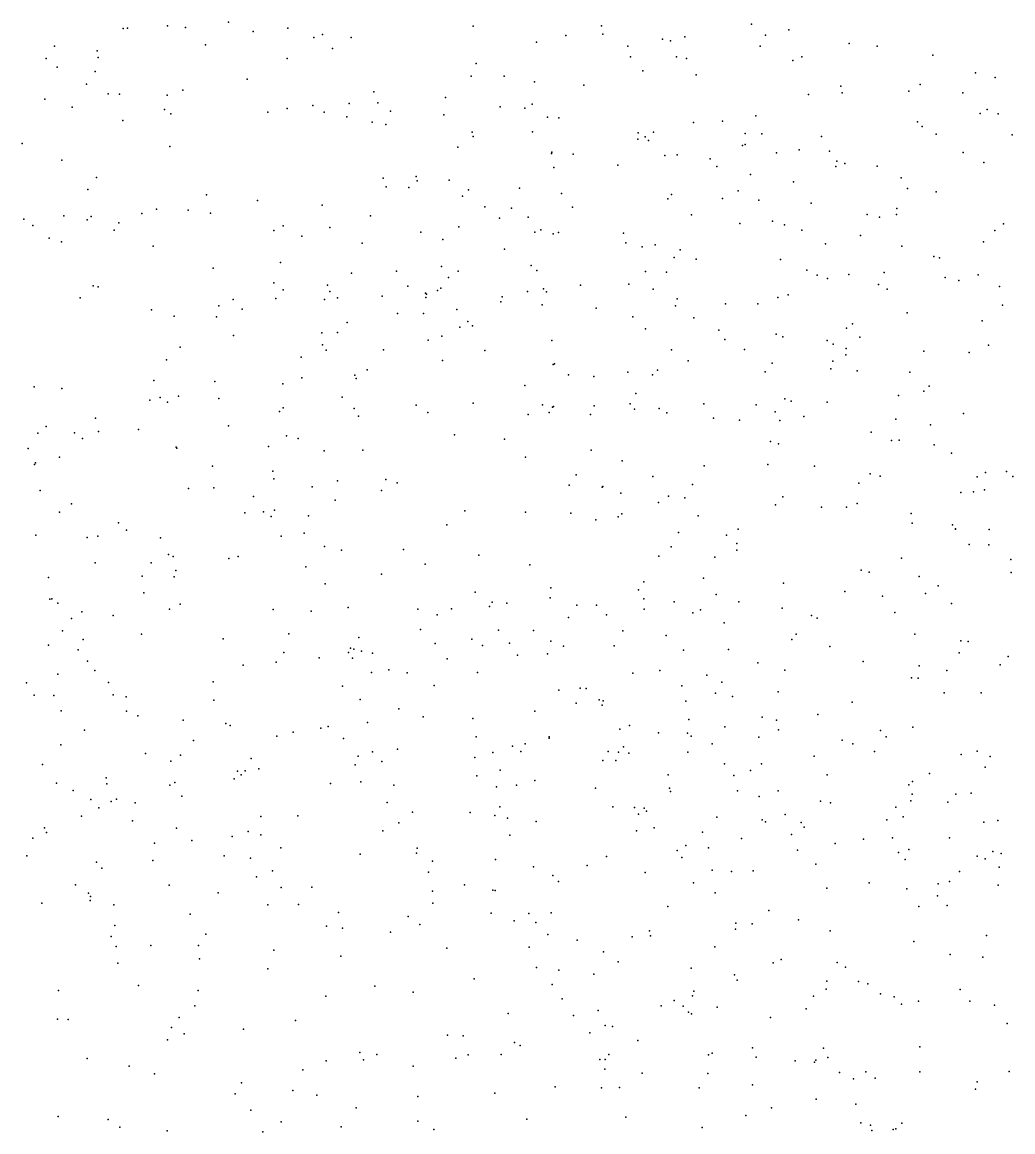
# Model space of a CAD drawing. Header units: metres. Extents: x -25 to 25, y -27.7 to 27.8.
# Drawn here: x 1.36 to 2.907, y 6.951 to 8.685 of the extents above; entities that cross this region are included whole.
import ezdxf

# ---------------------------------------------------------------- set-up
doc = ezdxf.new("R2010")
doc.units = ezdxf.units.M

msp = doc.modelspace()

# ---------------------------------------------------------------- linework, layer by layer
for p in [(1.6824, 8.6849, -0.4791), (1.5179, 8.6753, 21.6488), (1.5246, 8.6757, 16.7955), (1.5871, 8.6791, 24.0633), (1.615, 8.6764, 21.83), (1.7206, 8.6706, -10.4254), (1.7749, 8.6755, 22.2487), (2.0646, 8.6788, -0.6424), (2.2648, 8.6791, -0.8312), (2.4991, 8.6817, -4.3716), (2.5575, 8.6728, 8.7591), (1.8157, 8.661, 17.8822), (1.8291, 8.6655, 22.6696), (1.8739, 8.6611, -0.5186), (2.1634, 8.6539, -3.0786), (2.2091, 8.6641, 18.0445), (2.2668, 8.6663, 9.2483), (2.3601, 8.6586, 3.9474), (2.3729, 8.6558, 8.7268), (2.3953, 8.662, -0.9113), (2.5211, 8.6644, -1.7448), (2.6517, 8.6517, 13.9641), (1.4105, 8.6475, -21.0978), (1.4773, 8.6404, 9.2287), (1.6462, 8.6496, 9.2738), (1.8448, 8.644, -9.6378), (2.3059, 8.6475, 15.7287), (2.5126, 8.6477, 3.6429), (2.6954, 8.6477, 20.1379), (2.7823, 8.6336, -0.9874), (1.3976, 8.6282, 16.6821), (1.4788, 8.6296, 24.5557), (1.7739, 8.6282, 23.7023), (2.0694, 8.6204, 4.3208), (2.3104, 8.6307, 4.7024), (2.3822, 8.631, 15.2994), (2.3977, 8.6282, -4.0521), (2.5638, 8.625, 4.8879), (2.5777, 8.6307, 14.2728), (1.4146, 8.6146, -0.3409), (1.4741, 8.6078, 17.3832), (2.0612, 8.6006, 22.0403), (2.1128, 8.6007, 21.8903), (2.3297, 8.6087, -29.4935), (2.413, 8.6028, -2.3631), (2.8491, 8.6056, -11.8793), (2.88, 8.5985, 19.0081), (1.4604, 8.588, 17.2023), (1.7113, 8.5958, -9.9334), (2.16, 8.5915, -10.9078), (2.2373, 8.5865, 22.1363), (2.6388, 8.5851, 3.3771), (2.7626, 8.5876, 18.8729), (1.3954, 8.5648, 21.5374), (1.4943, 8.573, 8.6109), (1.512, 8.5722, -9.0671), (1.5866, 8.5707, -0.3417), (1.6109, 8.5785, -10.1326), (1.9095, 8.5759, 22.8302), (2.021, 8.567, 22.2764), (2.5884, 8.5718, -1.5463), (2.641, 8.5743, -29.3957), (2.7449, 8.5772, 18.5218), (2.8292, 8.5745, 15.4828), (1.4381, 8.5519, 17.6136), (1.5825, 8.5486, 24.2581), (1.7738, 8.55, -29.8171), (1.8139, 8.555, 9.2747), (1.8706, 8.5577, 18.058), (1.9153, 8.5587, 22.4635), (2.1066, 8.5526, 15.594), (2.1454, 8.5507, 4.0584), (2.1568, 8.5568, 18.148), (2.8674, 8.5485, -1.2632), (1.5174, 8.5312, 17.784), (1.5923, 8.5415, 21.729), (1.7436, 8.5443, -9.1286), (1.8317, 8.5441, 8.7041), (1.867, 8.537, 23.4199), (1.9351, 8.5457, -9.2767), (2.0188, 8.5402, 21.6872), (2.1803, 8.5364, 4.5601), (2.1981, 8.5353, 21.6548), (2.4541, 8.5304, 21.783), (2.5058, 8.5385, -0.893), (2.7583, 8.5293, 19.7014), (2.8561, 8.5423, -4.9532), (2.8844, 8.5415, -29.3955), (1.9066, 8.5287, 23.1915), (1.928, 8.5253, -9.8595), (2.0628, 8.5133, -9.6141), (2.1572, 8.5135, 8.7779), (2.3223, 8.5118, 22.2843), (2.3463, 8.5129, -3.8145), (2.4084, 8.5282, 3.687), (2.7658, 8.522, 19.1291), (1.3601, 8.4955, 17.0152), (2.0644, 8.5063, 22.4407), (2.3216, 8.5023, -2.7176), (2.3329, 8.5058, -11.3104), (2.3381, 8.5, 15.6543), (2.4893, 8.5109, 15.5643), (2.5152, 8.5107, 22.0663), (2.6085, 8.5064, 14.4232), (2.7875, 8.5099, -4.7439), (2.9065, 8.5089, 20.676), (1.5909, 8.4905, 17.9255), (2.0405, 8.4897, -10.5534), (2.1867, 8.4797, -0.6199), (2.1871, 8.4817, 15.4472), (2.2204, 8.4786, -29.6484), (2.3832, 8.4775, -0.7813), (2.4849, 8.4924, 18.2587), (2.4893, 8.4937, -1.9445), (2.5382, 8.4806, -11.5316), (2.5738, 8.4854, 18.4742), (2.6208, 8.4835, 15.4861), (2.8298, 8.4812, 3.3443), (1.4221, 8.4693, -0.1801), (2.2905, 8.4615, 21.5502), (2.3637, 8.4764, 9.0624), (2.4345, 8.4716, 15.2639), (2.6323, 8.4676, 19.0703), (2.6447, 8.4642, 14.0921), (2.6952, 8.4602, 20.1869), (2.8618, 8.4655, -0.8866), (1.4761, 8.4424, 21.6176), (1.9756, 8.444, 4.1992), (2.1907, 8.458, 3.8883), (2.4448, 8.4593, 8.9095), (2.4975, 8.4468, 18.6423), (2.6309, 8.4592, 14.7115), (1.9238, 8.441, 18.2066), (1.9284, 8.4279, -9.0877), (1.9642, 8.4267, -10.2259), (1.9768, 8.4373, 21.5514), (2.0271, 8.4381, 9.1995), (2.1368, 8.4255, 22.5775), (2.5649, 8.4355, 22.2063), (2.7327, 8.4415, 19.2862), (2.743, 8.4249, -11.6314), (1.4627, 8.4237, 18.6563), (1.6479, 8.4153, 18.0873), (2.0478, 8.413, 3.984), (2.0574, 8.4229, -0.3674), (2.2024, 8.4173, 2.3704), (2.3683, 8.4089, 22.4569), (2.3744, 8.4156, 4.7823), (2.4541, 8.4093, 18.8787), (2.4783, 8.4214, 22.3487), (2.7878, 8.4199, 15.3569), (1.5697, 8.3928, 24.4735), (1.6194, 8.3911, 24.2468), (1.7278, 8.4063, -0.1698), (1.8286, 8.399, 23.5813), (2.0825, 8.3962, -29.791), (2.1244, 8.3946, 4.4615), (2.2195, 8.3959, 15.6526), (2.5104, 8.4068, 4.9308), (2.5925, 8.4021, 14.9252), (2.7262, 8.3938, 20.3881), (1.3627, 8.377, 8.7468), (1.4251, 8.3825, 24.8383), (1.4615, 8.3762, 18.0843), (1.468, 8.3815, 9.2706), (1.5467, 8.3862, 18.8004), (1.654, 8.3864, 8.7389), (1.904, 8.3823, -0.2009), (2.1058, 8.3787, 21.4435), (2.1505, 8.3802, 18.3772), (2.4055, 8.3838, 3.5663), (2.5319, 8.3739, 15.0965), (2.68, 8.3845, 3.1495), (2.6993, 8.3805, 19.9292), (2.7257, 8.3847, 22.0583), (1.3766, 8.3671, 18.2255), (1.5038, 8.3601, 19.0987), (1.5112, 8.3717, 24.6622), (1.7532, 8.3593, 21.5493), (1.7676, 8.3668, -8.9482), (1.8406, 8.3642, 9.232), (1.9825, 8.3567, 18.3477), (2.0422, 8.365, 8.8108), (2.1606, 8.3568, -10.4216), (2.1699, 8.3604, 22.7209), (2.1977, 8.3562, -0.4659), (2.4807, 8.3704, 21.5064), (2.5505, 8.3685, 3.2374), (2.5778, 8.3599, 15.337), (2.8794, 8.3593, 5.1396), (2.8928, 8.37, 3.7352), (1.4022, 8.3475, 0.0269), (1.4214, 8.3417, -8.8552), (1.7967, 8.3505, 23.7301), (1.8909, 8.3397, 21.4592), (2.0171, 8.3456, 22.9307), (2.1896, 8.3544, 9.1124), (2.2992, 8.3552, 18.5457), (2.3027, 8.3404, 15.5317), (2.6148, 8.3388, 19.3282), (2.6695, 8.3515, -1.4956), (2.8613, 8.3419, 20.6209), (1.5647, 8.3352, 18.3116), (2.1135, 8.3303, 2.5143), (2.3282, 8.3341, 8.9068), (2.3489, 8.3372, 2.4059), (2.3878, 8.3291, 19.0223), (2.7342, 8.335, 22.2352), (1.7633, 8.3094, 23.8845), (2.155, 8.3048, 2.1432), (2.3782, 8.3171, -2.8695), (2.4125, 8.3148, -10.7479), (2.5444, 8.314, -0.7018), (2.784, 8.3188, 21.8347), (2.7927, 8.317, 3.4098), (1.6584, 8.3004, 18.5175), (1.8745, 8.2927, 0.0649), (1.9449, 8.2959, 23.2297), (2.0148, 8.3032, 4.2984), (2.0409, 8.2958, 15.4468), (2.1638, 8.2972, 18.6019), (2.3335, 8.2955, 22.6946), (2.3664, 8.2945, 15.3693), (2.5856, 8.2974, 14.5109), (2.6019, 8.2896, 14.2244), (2.6512, 8.2905, 19.4709), (2.7063, 8.2939, 19.7756), (2.8531, 8.29, 21.9905), (1.4707, 8.273, 0.2215), (1.4786, 8.2713, 21.5544), (1.7533, 8.2776, 18.6391), (1.837, 8.2743, 0.6726), (1.9624, 8.2724, 9.1594), (2.0137, 8.2696, 0.5164), (2.026, 8.2859, 2.3648), (2.232, 8.2741, 18.8893), (2.3077, 8.2757, 2.7985), (2.618, 8.2843, 5.0662), (2.6973, 8.2751, 20.1485), (2.8018, 8.286, -29.4106), (2.8229, 8.2814, -4.7215), (2.8865, 8.2721, -5.3768), (1.4506, 8.2544, 19.3388), (1.6896, 8.2515, 0.4019), (1.756, 8.2533, 1.1068), (1.7677, 8.2667, 18.9521), (1.8325, 8.2517, 1.6367), (1.8408, 8.2642, 0.5081), (1.8526, 8.2541, 1.4593), (1.9222, 8.2568, 1.0302), (1.9901, 8.2617, 18.5598), (1.9905, 8.2547, 0.8759), (1.9916, 8.2598, 3.8529), (2.0089, 8.2657, 0.2153), (2.1098, 8.2559, 0.6549), (2.1492, 8.264, 21.3346), (2.1741, 8.2681, -0.2297), (2.1789, 8.2639, 22.8913), (2.3457, 8.2677, -3.3737), (2.3831, 8.2526, -3.1207), (2.5404, 8.2549, -2.1534), (2.5563, 8.2589, -11.2818), (2.7109, 8.2679, 22.4119), (1.5619, 8.2353, 0.5339), (1.6671, 8.2416, 0.8903), (1.7035, 8.2368, 8.8016), (2.0387, 8.2358, 18.7045), (2.1078, 8.2479, 0.0761), (2.1721, 8.2435, 0.3245), (2.2568, 8.2379, 3.6434), (2.3804, 8.2416, 19.2017), (2.4584, 8.2448, -0.5761), (2.5089, 8.2451, -11.0352), (2.8914, 8.243, -0.692), (1.5973, 8.2256, 0.7377), (1.6636, 8.2246, 24.2288), (1.9464, 8.2296, 2.0145), (1.9869, 8.2298, 18.9171), (2.0563, 8.2171, 23.071), (2.3137, 8.2248, 4.6413), (2.4093, 8.2232, -10.2842), (2.7423, 8.2306, 3.1798), (2.8597, 8.2181, -1.4063), (1.8527, 8.2001, 15.5153), (1.8675, 8.2157, 19.0834), (2.0434, 8.2083, 19.0644), (2.0636, 8.2107, 2.6402), (2.3335, 8.2057, -29.6626), (2.4479, 8.2036, 3.4113), (2.6477, 8.2067, -0.6125), (2.6568, 8.2137, 3.0132), (1.6902, 8.1956, 19.2319), (1.828, 8.1994, 3.8977), (1.994, 8.1879, 1.3725), (2.0156, 8.1942, -29.895), (2.1871, 8.1875, 19.1833), (2.4573, 8.189, 2.4825), (2.5376, 8.1973, 21.3977), (2.5482, 8.1932, -2.4739), (2.6176, 8.1877, 3.5117), (2.6683, 8.1929, 3.6811), (1.6069, 8.1773, -29.9775), (1.8292, 8.1811, -8.8675), (1.8347, 8.1725, 23.5691), (1.9245, 8.1731, 8.8552), (2.0826, 8.1721, 3.7631), (2.3741, 8.1733, 3.0295), (2.4882, 8.1735, 4.9783), (2.6265, 8.182, 19.6533), (2.6463, 8.1654, 15.0557), (2.6469, 8.1752, -10.5952), (2.7685, 8.1709, 21.5787), (2.8392, 8.1691, 14.0434), (2.8693, 8.1804, 5.1921), (1.5855, 8.1573, 1.1281), (1.7959, 8.1617, 1.891), (2.0167, 8.1563, 19.2538), (2.1892, 8.15, 0.8506), (2.1915, 8.1513, 15.3796), (2.4005, 8.1558, 2.2898), (2.5315, 8.1521, -2.6798), (2.626, 8.1551, 22.6882), (1.8798, 8.1334, 19.3291), (1.899, 8.1419, 4.136), (2.2136, 8.1342, 1.79), (2.2527, 8.1316, 0.1356), (2.306, 8.1384, -0.1689), (2.3445, 8.1342, 2.1427), (2.3522, 8.1411, -9.3113), (2.5203, 8.1386, 3.6943), (2.6229, 8.1433, 5.1436), (2.664, 8.1403, 19.9082), (2.7465, 8.1384, 20.4163), (1.3789, 8.1151, 8.8259), (1.5658, 8.1251, 1.3902), (1.6611, 8.1238, 1.7132), (1.7674, 8.1197, 3.7739), (1.7967, 8.1295, 9.2048), (1.8816, 8.128, 2.2259), (2.1452, 8.1172, 1.1226), (2.7768, 8.1162, -0.514), (1.422, 8.1126, 21.5115), (1.5755, 8.0984, 15.4597), (1.6041, 8.1006, 24.6161), (1.6674, 8.0972, 3.8977), (1.8597, 8.0992, 15.7084), (2.3183, 8.105, 1.9894), (2.5512, 8.0963, 22.8406), (2.7289, 8.1016, 4.0236), (2.7683, 8.1087, -5.0463), (1.5597, 8.0946, 19.4417), (1.587, 8.0914, 15.6501), (1.7676, 8.0824, 21.3242), (1.8788, 8.0813, 2.4196), (1.9752, 8.0866, 15.31), (2.0644, 8.0896, 4.2744), (2.1729, 8.087, 8.8809), (2.1885, 8.0833, 23.1425), (2.1898, 8.0843, 1.54), (2.2535, 8.0857, 3.6754), (2.3098, 8.0885, -0.0144), (2.3166, 8.0805, -4.1345), (2.3549, 8.0815, 23.0282), (2.4248, 8.0889, -9.5923), (2.5067, 8.087, -10.105), (2.5611, 8.0929, -29.4599), (2.6175, 8.0912, -2.3021), (1.4746, 8.0665, 3.7982), (1.7619, 8.0767, 8.8516), (1.8852, 8.0695, 2.5979), (1.9938, 8.0753, 2.7289), (2.1503, 8.0721, 19.4112), (2.1829, 8.0751, 1.2987), (2.2476, 8.0721, 0.9783), (2.367, 8.0745, 19.4513), (2.4397, 8.0662, -0.2186), (2.4803, 8.063, 14.5967), (2.5363, 8.0764, 3.8849), (2.5432, 8.0627, 3.0725), (2.5811, 8.0687, -0.3599), (2.7248, 8.0646, -11.128), (2.8305, 8.0734, 4.1612), (1.3976, 8.0531, 15.5944), (1.442, 8.0436, 0.9352), (1.4794, 8.0453, 25.0569), (1.5419, 8.0486, 9.2993), (1.6823, 8.0545, 1.8758), (2.686, 8.0444, -5.2804), (2.7786, 8.0559, 22.777), (1.3846, 8.0426, 15.4398), (1.4544, 8.0343, -8.7253), (1.7731, 8.0386, 2.0819), (1.7909, 8.0346, 23.8174), (2.0354, 8.0405, -8.9135), (2.1135, 8.0335, 21.1861), (2.5288, 8.0297, 2.8718), (2.7177, 8.0313, 20.2534), (2.7299, 8.032, -1.8199), (1.3693, 8.0187, 15.7774), (1.6006, 8.0211, 3.6326), (1.6016, 8.0193, 24.7565), (1.7448, 8.0218, 24.0148), (1.8317, 8.0153, 23.6205), (1.8921, 8.0162, 19.4893), (2.2488, 8.0164, -3.8801), (2.5416, 8.0261, 19.656), (2.7844, 8.0246, -10.8504), (2.8117, 8.0117, -29.3304), (1.3792, 7.994, -29.8999), (1.3808, 7.9966, -28.0524), (1.4186, 8.0052, 3.5553), (1.6574, 7.9915, 24.5198), (2.1462, 8.0053, 2.9811), (2.2971, 7.9997, 1.377), (2.425, 7.9919, 21.2511), (2.5248, 7.9938, 14.386), (1.7517, 7.9836, -8.777), (2.2251, 7.9777, 9.0825), (2.3453, 7.9749, 1.8305), (2.5975, 7.9911, 22.9621), (2.6843, 7.9792, -5.5999), (2.7004, 7.9756, 20.0901), (2.8516, 7.9745, 4.3016), (2.8648, 7.9813, 5.1117), (2.8973, 7.9832, 21.5346), (2.9073, 7.9753, 22.8763), (1.6592, 7.9575, 24.8925), (1.7532, 7.9713, 2.2427), (1.813, 7.9589, 15.2127), (1.8528, 7.9683, 3.5997), (1.9282, 7.9707, 23.4978), (1.9457, 7.9653, 21.1902), (2.2143, 7.9616, -9.0515), (2.2657, 7.9583, 21.1709), (2.2669, 7.9595, 0.4069), (2.4068, 7.9629, 4.002), (2.6669, 7.965, -2.6216), (1.3884, 7.9532, -22.191), (1.6198, 7.9562, 15.2442), (1.7214, 7.9441, 24.1551), (1.9212, 7.9534, 4.1225), (2.2953, 7.9492, 14.973), (2.3694, 7.9445, 23.1801), (2.395, 7.9416, 2.4836), (2.548, 7.9433, -4.5709), (2.8262, 7.9501, 8.5662), (2.8461, 7.9513, 20.5069), (2.8632, 7.9545, -10.6195), (1.4373, 7.9324, 9.3957), (1.7543, 7.9227, 24.7579), (1.8487, 7.9381, 8.8793), (2.354, 7.9346, 1.6051), (2.5365, 7.931, 8.906), (2.6085, 7.9274, -2.879), (2.6475, 7.927, 19.9168), (2.664, 7.9329, -4.8235), (1.4183, 7.9194, 1.1802), (1.7079, 7.9183, 9.2755), (1.7368, 7.9197, -29.9791), (1.7491, 7.9128, 2.7825), (1.8072, 7.9135, 15.7703), (2.0515, 7.9215, 15.648), (2.1463, 7.9195, 15.4487), (2.2172, 7.9178, 4.3498), (2.2558, 7.9075, 3.9566), (2.2909, 7.9119, 0.6696), (2.2967, 7.917, 8.8353), (2.416, 7.9137, 14.6186), (2.7488, 7.9172, -10.1909), (1.5106, 7.9027, 3.3648), (1.5228, 7.8915, 1.8717), (2.0233, 7.8996, 2.9874), (2.3851, 7.8879, 2.7109), (2.4783, 7.8928, 8.7576), (2.7501, 7.9024, -2.3764), (2.8133, 7.8996, 4.9913), (2.8176, 7.8932, 21.4135), (2.8178, 7.893, 14.8697), (2.8706, 7.8922, 23.0174), (1.3813, 7.8835, 1.6088), (1.4618, 7.8801, 15.1443), (1.478, 7.8819, 25.3747), (1.5763, 7.8791, 25.2341), (1.7646, 7.882, 3.4617), (1.8004, 7.8865, 23.8652), (2.4602, 7.8835, 19.6562), (2.4763, 7.8705, 4.9826), (1.5885, 7.8535, 2.7798), (1.8325, 7.8658, 24.9243), (1.8588, 7.8603, 19.6548), (1.9557, 7.8609, 15.0736), (2.3738, 7.8655, -9.2475), (2.4762, 7.8603, -0.2179), (2.839, 7.8688, -2.0048), (2.8697, 7.8686, 5.2926), (1.4743, 7.8402, 2.9489), (1.5616, 7.8402, 3.948), (1.5958, 7.85, 21.3023), (1.6829, 7.8472, 3.1026), (1.6972, 7.8503, 3.261), (1.9896, 7.8382, 9.2382), (2.0732, 7.8525, 21.1283), (2.153, 7.8372, 0.0578), (2.3543, 7.8505, 1.9703), (2.4421, 7.8492, 9.0384), (2.7332, 7.8476, 20.1738), (2.9042, 7.8457, 8.3526), (1.5473, 7.8193, 2.0866), (1.5973, 7.8183, 8.8774), (1.6002, 7.8282, 2.4622), (1.8032, 7.8339, 15.0805), (1.9211, 7.8226, 24.6709), (2.6704, 7.8286, 14.8999), (2.6828, 7.8256, 8.5598), (2.7611, 7.8188, -5.8636), (2.9046, 7.8251, -11.0636), (1.4011, 7.8176, -19.1461), (1.8334, 7.8075, 9.2739), (2.1858, 7.801, 0.6167), (2.3312, 7.8106, -4.3743), (2.4243, 7.8165, 1.3649), (2.5491, 7.8084, 4.3156), (2.7907, 7.8046, 5.1238), (1.4034, 7.7835, 3.9269), (1.4065, 7.784, 1.0321), (1.5503, 7.7935, 15.05), (2.0677, 7.7947, 0.2797), (2.1849, 7.7854, -4.1099), (2.3229, 7.7983, 0.8784), (2.3312, 7.784, 19.7106), (2.4441, 7.7906, -3.2845), (2.6451, 7.7953, -0.2634), (2.7039, 7.7883, 4.4258), (2.7711, 7.7926, 8.872), (1.4156, 7.7772, -28.1113), (1.5902, 7.7677, 25.4397), (1.6066, 7.7757, 9.3685), (1.7522, 7.7676, 25.2913), (1.869, 7.7707, 24.3285), (1.9778, 7.7679, 24.4631), (2.0305, 7.7686, 3.7821), (2.0898, 7.7722, 24.8506), (2.0941, 7.7788, 3.9293), (2.1168, 7.7773, 23.5005), (2.2262, 7.7743, 14.768), (2.2569, 7.7741, 9.1538), (2.3314, 7.768, 14.646), (2.3786, 7.7795, 1.0467), (2.4194, 7.7669, 15.083), (2.4792, 7.7792, -9.6169), (2.5473, 7.7694, 19.7629), (2.8115, 7.7768, 20.3339), (1.4369, 7.7531, 8.861), (1.453, 7.7637, 25.6373), (1.502, 7.758, 0.7556), (1.8116, 7.765, 21.1595), (2.008, 7.7588, 14.9302), (2.2134, 7.7551, 2.9297), (2.2725, 7.7592, 4.3105), (2.4078, 7.7622, 23.3223), (2.5929, 7.7579, -5.6575), (2.602, 7.7539, 23.2155), (2.7228, 7.7627, 14.1932), (1.4233, 7.734, 14.9579), (1.9821, 7.7363, 15.6956), (2.104, 7.7353, -0.1279), (2.1585, 7.7345, 24.5886), (2.298, 7.7342, 21.1428), (2.4567, 7.7464, 21.2072), (1.4551, 7.7206, -8.7002), (1.5465, 7.7286, 1.1398), (1.6741, 7.7216, 14.9705), (1.7767, 7.7294, 0.8395), (1.8861, 7.7236, 24.1141), (2.0052, 7.7141, 4.0871), (2.0625, 7.7211, 3.0218), (2.1212, 7.7149, 25.178), (2.1856, 7.7179, -29.7402), (2.3659, 7.7268, 1.8299), (2.562, 7.7207, -29.2939), (2.569, 7.7291, -4.8923), (2.7543, 7.7289, 4.769), (2.8259, 7.7184, 21.3514), (2.8374, 7.7173, 14.7933), (1.4014, 7.7119, -18.9459), (1.4474, 7.7042, 2.4249), (1.7688, 7.7003, 19.7337), (1.8697, 7.7, 0.3976), (1.8727, 7.707, 0.7079), (1.878, 7.7055, -8.8304), (1.89, 7.7024, 25.3521), (1.9072, 7.6989, 23.9239), (2.0792, 7.7111, 0.7137), (2.1807, 7.6981, 15.3901), (2.2055, 7.7102, 0.8214), (2.2848, 7.7105, 24.7358), (2.393, 7.7041, -0.3262), (2.4634, 7.7047, 5.0761), (2.6215, 7.7097, -9.8627), (2.8233, 7.6998, -0.344), (1.4622, 7.6867, 9.5665), (1.7053, 7.6802, 0.4768), (1.7567, 7.6851, 1.1107), (1.8239, 7.6921, 4.0534), (1.876, 7.6914, 0.2338), (2.0236, 7.6905, 24.2606), (2.1336, 7.6961, 24.3996), (2.509, 7.6843, -5.4376), (2.6734, 7.686, 5.4623), (2.8878, 7.6811, -6.2272), (2.9003, 7.694, 14.1596), (1.416, 7.6665, -28.3629), (1.4738, 7.6719, 19.6983), (1.9057, 7.6692, 3.5551), (1.9329, 7.6733, 3.7103), (1.9612, 7.6682, 0.9429), (2.0711, 7.669, 9.3231), (2.3139, 7.6681, 24.5252), (2.3561, 7.6719, 24.9536), (2.4293, 7.6648, 4.7135), (2.5511, 7.6727, 8.615), (2.7611, 7.6792, 5.0281), (2.8042, 7.672, 20.165), (1.367, 7.653, 2.0601), (1.4947, 7.6531, 21.2497), (1.6585, 7.6545, 15.7885), (1.8605, 7.6476, 3.3446), (2.0038, 7.6488, 23.8074), (2.3904, 7.6483, 4.5185), (2.4531, 7.6539, 4.9254), (2.749, 7.6605, 20.0147), (2.7595, 7.6603, -29.1308), (1.3787, 7.6337, -19.2616), (1.4094, 7.633, 0.4375), (1.5023, 7.6339, 15.7813), (1.5226, 7.6308, 3.9604), (2.1983, 7.6416, 2.7187), (2.2314, 7.6443, 14.6793), (2.2412, 7.644, -9.1136), (2.4432, 7.6369, 24.8224), (2.4696, 7.6315, 5.2463), (2.5406, 7.6385, 14.967), (2.8, 7.6371, 8.9536), (2.858, 7.6371, -2.3355), (1.6594, 7.6255, -8.7565), (1.8881, 7.627, 3.0871), (1.9485, 7.6123, 1.0868), (2.2253, 7.621, 19.8035), (2.2613, 7.6263, -3.5715), (2.266, 7.6178, 2.2498), (2.2677, 7.6245, 15.2601), (2.3966, 7.6243, -4.4694), (2.6564, 7.6226, -0.4348), (1.4208, 7.6091, 1.4341), (1.5229, 7.6083, 25.7714), (1.5408, 7.6014, 14.8223), (1.6116, 7.5947, 9.5319), (1.9865, 7.5996, 19.8393), (2.0639, 7.5969, -0.3176), (2.1608, 7.6088, 23.6533), (2.4012, 7.5953, 9.1911), (2.5157, 7.599, 24.6707), (2.5381, 7.5945, 4.4896), (2.6029, 7.6031, -2.9282), (1.4575, 7.5787, -29.746), (1.6782, 7.5893, 8.8377), (1.6851, 7.5861, 25.6308), (1.7832, 7.5759, 3.2152), (1.8266, 7.5822, -29.8083), (1.838, 7.5848, 25.523), (1.8992, 7.5909, 3.9163), (2.2937, 7.5803, 8.7579), (2.3085, 7.5861, 25.3596), (2.4575, 7.584, 25.1719), (2.5413, 7.5792, 24.9701), (2.7008, 7.5781, 4.5743), (2.751, 7.5836, 23.3184), (1.6274, 7.5627, 2.9337), (1.7576, 7.5694, 21.1739), (1.8621, 7.5658, 14.7995), (2.0689, 7.5685, 25.4906), (2.1832, 7.5665, 2.4814), (2.1833, 7.5686, -4.1049), (2.3537, 7.5747, 23.5281), (2.3991, 7.574, 1.5563), (2.4051, 7.5694, 19.7761), (2.5105, 7.568, 24.4227), (2.6409, 7.5635, 14.2889), (2.7094, 7.5686, 21.3124), (1.4207, 7.556, 1.7374), (1.5528, 7.5426, 1.5548), (1.9073, 7.545, 9.4853), (1.9461, 7.5492, 2.7913), (2.0953, 7.5442, 14.7142), (2.1258, 7.5539, 1.0819), (2.139, 7.5455, 23.834), (2.1458, 7.5576, 24.0535), (2.2752, 7.5454, 2.0576), (2.2912, 7.5444, 1.0978), (2.2993, 7.5527, 9.3033), (2.3075, 7.5427, 21.1575), (2.3997, 7.5444, -29.3547), (2.438, 7.5577, 24.2863), (2.6577, 7.5573, -2.6882), (2.6914, 7.5455, 24.6881), (2.8264, 7.5409, -6.4754), (2.8516, 7.546, -0.4651), (1.3916, 7.525, -28.6567), (1.5922, 7.5303, 0.1441), (1.6075, 7.5397, 10.7734), (1.7178, 7.5344, 3.9988), (1.8799, 7.5248, 8.8153), (1.8846, 7.5381, -0.2657), (1.9218, 7.5298, 1.2698), (2.0671, 7.5362, 15.5509), (2.2668, 7.5314, -0.4724), (2.2875, 7.5317, 24.1092), (2.457, 7.5261, -0.5223), (2.5146, 7.5263, 14.3907), (2.5971, 7.5381, 23.4112), (2.8719, 7.5377, 20.127), (1.6965, 7.5146, 14.7877), (1.7021, 7.5091, 2.5933), (1.7083, 7.5154, -0.1128), (1.7298, 7.5185, 3.4126), (2.0701, 7.5073, 2.6102), (2.1067, 7.5162, 21.1309), (2.369, 7.5089, 4.6054), (2.4714, 7.5083, -9.5995), (2.4977, 7.5161, -5.1903), (2.6176, 7.5091, 24.2736), (2.7773, 7.511, 5.0565), (2.8641, 7.5212, 5.2525), (1.4138, 7.4961, -27.8984), (1.4913, 7.5044, 9.8105), (1.4925, 7.495, 3.2582), (1.5906, 7.4927, 10.5565), (1.5985, 7.4971, 10.9646), (1.6913, 7.503, 19.7716), (1.8418, 7.4954, 1.4017), (1.8889, 7.4982, 10.8046), (1.9406, 7.4929, 15.6502), (2.1009, 7.4901, 9.4738), (2.1323, 7.4929, 10.8112), (2.1609, 7.5002, 15.4002), (2.745, 7.4934, 8.3085), (2.7508, 7.4987, 24.9174), (1.4396, 7.4844, -18.8491), (1.6093, 7.4756, 1.8245), (2.2554, 7.4885, 10.9513), (2.371, 7.4881, 25.5572), (2.3729, 7.483, 23.6642), (2.4775, 7.484, 8.6096), (2.511, 7.4752, 24.1197), (2.5409, 7.484, 9.1544), (2.75, 7.4788, 4.7351), (2.8181, 7.4787, 24.4411), (2.8421, 7.4802, 24.6205), (1.4672, 7.4708, 10.139), (1.4796, 7.4577, 2.304), (1.4992, 7.4674, 25.886), (1.5073, 7.4712, 10.3251), (1.5363, 7.4652, 2.0203), (1.9301, 7.466, 21.1541), (2.1062, 7.4591, 8.7886), (2.2825, 7.4591, 1.9024), (2.3163, 7.458, 1.2901), (2.3315, 7.4568, 1.6621), (2.6067, 7.4679, 14.9209), (2.6227, 7.4651, 25.3564), (2.7245, 7.4584, 25.1864), (2.7479, 7.4684, -6.2283), (2.8057, 7.4662, 9.0144), (1.4529, 7.4446, 19.7141), (1.5326, 7.4374, 8.7879), (1.7328, 7.4441, 9.7147), (1.7904, 7.4448, 3.6751), (1.9696, 7.4507, -0.4455), (2.0598, 7.4501, 10.6212), (2.0985, 7.4456, 10.976), (2.1182, 7.4412, -0.5166), (2.3229, 7.4478, 15.1964), (2.3352, 7.4521, -3.4716), (2.4449, 7.4427, 5.3611), (2.5157, 7.4386, -3.0431), (2.5517, 7.4473, -4.7791), (2.7107, 7.439, -2.4669), (2.7363, 7.4434, 23.4724), (2.8837, 7.4375, 23.4278), (1.395, 7.4263, -19.2986), (1.6011, 7.4257, 9.901), (1.7132, 7.4203, 2.4271), (1.9235, 7.4214, 10.5011), (1.9483, 7.4339, 25.6715), (2.1631, 7.436, 25.6633), (2.3194, 7.4218, 14.5302), (2.3472, 7.4263, 4.7675), (2.4225, 7.4195, 23.8932), (2.521, 7.4359, 21.2822), (2.5767, 7.4348, 5.52), (2.5815, 7.4272, -9.7822), (2.8619, 7.435, 19.9696), (1.3765, 7.4104, -27.6138), (1.398, 7.419, 21.2084), (1.5667, 7.4024, 15.7112), (1.6253, 7.4067, 10.1245), (1.6883, 7.4125, 10.3029), (1.7329, 7.4155, 1.7379), (2.1215, 7.4148, 1.3197), (2.4838, 7.4095, 15.0318), (2.5615, 7.4157, 25.5313), (2.6741, 7.4085, 19.7454), (2.7196, 7.4106, 24.1407), (2.8086, 7.4108, 8.1843), (1.764, 7.395, 15.6935), (1.888, 7.3852, 1.5511), (1.9759, 7.3866, 14.6909), (1.977, 7.3947, 2.4169), (2.3831, 7.3911, 5.074), (2.3968, 7.3988, 19.7886), (2.4318, 7.3949, 10.9685), (2.571, 7.3915, -0.6359), (2.6297, 7.4018, 8.4112), (2.7286, 7.388, 21.3183), (2.7447, 7.3923, -0.6182), (2.876, 7.3892, 24.2299), (2.8889, 7.3862, -2.1963), (1.3676, 7.3824, -29.1947), (1.4764, 7.3729, -28.7867), (1.564, 7.3753, 11.0639), (1.6753, 7.3825, 3.5826), (1.7168, 7.3788, 11.0311), (2.0012, 7.3741, 15.5408), (2.0993, 7.3768, 2.235), (2.2425, 7.3677, -3.8302), (2.2726, 7.3816, 4.5096), (2.3902, 7.3797, 9.3662), (2.5996, 7.3694, 23.7148), (2.7394, 7.3768, 14.8395), (2.8518, 7.3821, 25.1246), (2.8641, 7.3778, 14.2113), (1.4847, 7.3634, -29.4388), (1.7508, 7.3589, 2.2785), (1.9947, 7.357, 19.8846), (2.1585, 7.3652, -9.2126), (2.1887, 7.3518, 9.6338), (2.3329, 7.3564, 21.2283), (2.4376, 7.3603, 4.5015), (2.4682, 7.3579, -4.4683), (2.502, 7.3589, -5.3652), (2.8243, 7.358, 23.5791), (2.8862, 7.3648, 6.0144), (1.4435, 7.337, 3.506), (1.5898, 7.3366, -0.2845), (1.7261, 7.3496, 2.0121), (1.7645, 7.3329, 3.8054), (1.8127, 7.3335, 8.7786), (2.0509, 7.3374, 10.1475), (2.1975, 7.3423, -0.6173), (2.4085, 7.3404, -0.6608), (2.683, 7.3404, -5.9881), (2.7906, 7.3387, -6.6567), (2.8083, 7.3425, 25.3114), (2.8846, 7.3369, 5.2081), (1.4636, 7.3241, -28.3464), (1.467, 7.3191, 25.9628), (1.666, 7.3246, 14.6864), (2.0011, 7.3276, 11.0326), (2.095, 7.329, 1.458), (2.0989, 7.3282, 14.6111), (2.4422, 7.3245, 8.5804), (2.6168, 7.3322, 5.6325), (2.7418, 7.3312, -9.9819), (2.7896, 7.3201, 23.8747), (1.391, 7.3085, -27.3613), (1.4661, 7.3128, -8.7443), (1.5032, 7.3058, -19.1022), (1.7437, 7.3059, -0.4502), (1.7916, 7.3067, 25.7737), (2.0015, 7.3084, 25.7628), (2.3683, 7.3036, 5.2196), (2.7606, 7.3033, 10.9674), (2.805, 7.305, 4.9392), (1.6223, 7.2913, 25.8567), (1.8542, 7.294, 2.1169), (1.9628, 7.2876, -9.0695), (2.0928, 7.2929, 9.9705), (2.1286, 7.281, 1.6819), (2.1515, 7.2923, 1.888), (2.1865, 7.2933, 19.8494), (2.5265, 7.2971, 10.7395), (2.5724, 7.2823, 25.6648), (1.5048, 7.2739, 8.7192), (1.8354, 7.2729, 15.5931), (1.8603, 7.2696, 14.6506), (1.9354, 7.2635, -0.5856), (1.981, 7.2753, 1.7576), (2.1622, 7.2784, 9.7903), (2.3397, 7.2654, 15.122), (2.474, 7.268, 5.5354), (2.4746, 7.2771, 14.3577), (2.5, 7.2765, 21.3207), (2.6219, 7.2655, 4.5295), (1.4989, 7.2565, 3.6511), (1.6467, 7.2603, 3.7292), (2.1811, 7.2594, 25.8105), (2.2268, 7.2506, 4.671), (2.313, 7.2561, 9.5388), (2.3415, 7.2578, 14.4391), (2.7528, 7.2487, 5.9158), (2.866, 7.258, 21.2928), (1.5069, 7.2411, 21.247), (1.5609, 7.2427, 15.6764), (1.6357, 7.2424, -18.7291), (1.7533, 7.2354, -8.9385), (2.0232, 7.2381, 21.2535), (2.1521, 7.2401, 15.268), (2.2679, 7.2324, 11.0354), (2.4418, 7.2406, -3.0336), (1.5095, 7.2146, -27.6432), (1.6368, 7.2215, -28.9923), (1.8576, 7.2259, 21.2847), (2.2908, 7.2168, 8.647), (2.5331, 7.2153, 10.9978), (2.5454, 7.2208, -0.7474), (2.633, 7.216, 14.9305), (2.8094, 7.2283, 4.7571), (2.8607, 7.224, 7.9522), (1.7435, 7.206, 19.7893), (2.1634, 7.2079, 14.5269), (2.1985, 7.2041, -0.7073), (2.2528, 7.1978, 4.9119), (2.4052, 7.2071, -3.4436), (2.4728, 7.1968, 8.4809), (2.6458, 7.2085, 5.7855), (1.5418, 7.1802, -28.5582), (1.9109, 7.1787, 25.8331), (2.0658, 7.1904, 19.8572), (2.1878, 7.1814, 4.4835), (2.4768, 7.1882, 25.815), (2.6167, 7.1869, 8.2509), (2.6664, 7.1862, 14.279), (2.6807, 7.1826, 21.3656), (1.4166, 7.1721, 11.2798), (1.635, 7.1721, 14.5985), (1.8343, 7.1634, -29.1668), (1.9709, 7.1693, 14.576), (2.4071, 7.164, -4.1659), (2.4092, 7.1712, 10.5977), (2.5959, 7.1634, -5.6572), (2.6159, 7.1743, -4.8144), (2.7009, 7.1669, 9.1288), (2.722, 7.1622, 4.5889), (2.8252, 7.1737, 25.5366), (1.6297, 7.1482, -0.5182), (2.2035, 7.1591, -9.46), (2.3583, 7.148, 4.4485), (2.3784, 7.1565, 5.4114), (2.3926, 7.1478, 19.7292), (2.4458, 7.146, -2.6281), (2.5844, 7.1436, -2.3881), (2.7334, 7.151, -0.7811), (2.7599, 7.1557, 6.1154), (2.8401, 7.1557, 14.3119), (2.8789, 7.1491, 6.4119), (1.4151, 7.1275, -27.0718), (1.4317, 7.127, 3.8617), (1.6055, 7.1302, 21.3317), (1.7868, 7.1255, 14.5738), (2.1189, 7.1364, -29.1956), (2.2212, 7.133, 21.3422), (2.2599, 7.1411, 5.0655), (2.401, 7.1382, -29.1752), (2.4053, 7.1358, -3.7215), (2.529, 7.1301, 21.3839), (1.5932, 7.1146, 25.911), (1.7057, 7.1119, 11.2339), (2.2704, 7.1176, 9.8081), (2.2819, 7.1157, 10.3005), (2.8986, 7.1204, 14.6372), (1.5869, 7.0953, -28.1013), (1.6131, 7.1046, 15.6192), (2.0245, 7.1025, -0.7169), (2.0486, 7.1014, 4.2894), (2.1291, 7.0911, 11.1333), (2.2465, 7.1061, 14.4311), (2.3219, 7.0939, 11.0874), (1.8877, 7.0752, 11.1979), (2.1378, 7.086, 8.6283), (2.4376, 7.0745, 5.6489), (2.5008, 7.0824, 8.321), (2.6116, 7.0821, -29.052), (2.7621, 7.0839, 6.2685), (1.4614, 7.066, 19.6487), (1.8348, 7.0621, -9.1223), (1.893, 7.0639, 21.4128), (1.9139, 7.0724, 19.7824), (2.0375, 7.0664, -9.3629), (2.0566, 7.0716, 4.5568), (2.1083, 7.0721, 25.8956), (2.2621, 7.0646, 9.9686), (2.2708, 7.0643, 25.911), (2.2762, 7.0721, 8.554), (2.4322, 7.0715, -3.9226), (2.5067, 7.0681, 19.6224), (2.5673, 7.0621, -5.4515), (2.5975, 7.0601, 9.2382), (2.5995, 7.0632, -4.3639), (2.6186, 7.0673, 10.7807), (1.5274, 7.0541, -18.7093), (1.5667, 7.0418, 8.564), (1.7983, 7.0481, 25.8675), (1.9705, 7.0542, 15.2834), (2.2699, 7.0491, 10.1496), (2.3284, 7.0429, -0.7956), (2.4309, 7.0426, 15.0108), (2.6365, 7.0443, 6.0565), (2.6779, 7.0449, 11.0939), (2.7619, 7.0453, 10.8715), (2.9015, 7.0457, 19.7483), (1.7028, 7.028, 3.9555), (2.1923, 7.0219, 4.9402), (2.5006, 7.0249, 5.8248), (2.6585, 7.0342, 7.9311), (2.6921, 7.035, 14.4292), (2.8515, 7.0297, 25.593), (1.6926, 7.0108, -28.6996), (1.7828, 7.016, 8.5943), (1.8201, 7.0086, 4.0867), (1.9781, 7.0064, -29.0559), (2.0981, 7.0119, 4.7316), (2.2647, 7.0199, 19.7198), (2.2928, 7.0204, 21.4492), (2.4173, 7.0199, 9.4584), (2.8489, 7.0181, 11.1898), (1.8816, 6.9889, -0.7359), (2.5302, 6.9886, -0.829), (2.6003, 7.0026, 25.8114), (2.6619, 6.9948, 19.5219), (1.4163, 6.9753, 21.2998), (1.4945, 6.9708, -0.5371), (1.717, 6.985, -27.9563), (2.1483, 6.9709, 21.488), (2.3031, 6.9741, 9.7302), (2.4904, 6.977, 8.1559), (1.5128, 6.9585, 25.9485), (1.5864, 6.9529, 11.4228), (1.7359, 6.9514, -0.6844), (1.7645, 6.9672, 11.3252), (1.8582, 6.9592, 14.4612), (1.9778, 6.9681, 21.502), (2.003, 6.9549, 4.2613), (2.4221, 6.9582, 10.5459), (2.6699, 6.9656, 4.5093), (2.6849, 6.9617, 7.7789), (2.6873, 6.9535, -6.1265), (2.7206, 6.9549, 21.4481), (2.7247, 6.9559, -2.1855), (2.7339, 6.9648, 25.729)]:
    msp.add_point(p)

doc.saveas('drawing.dxf')
